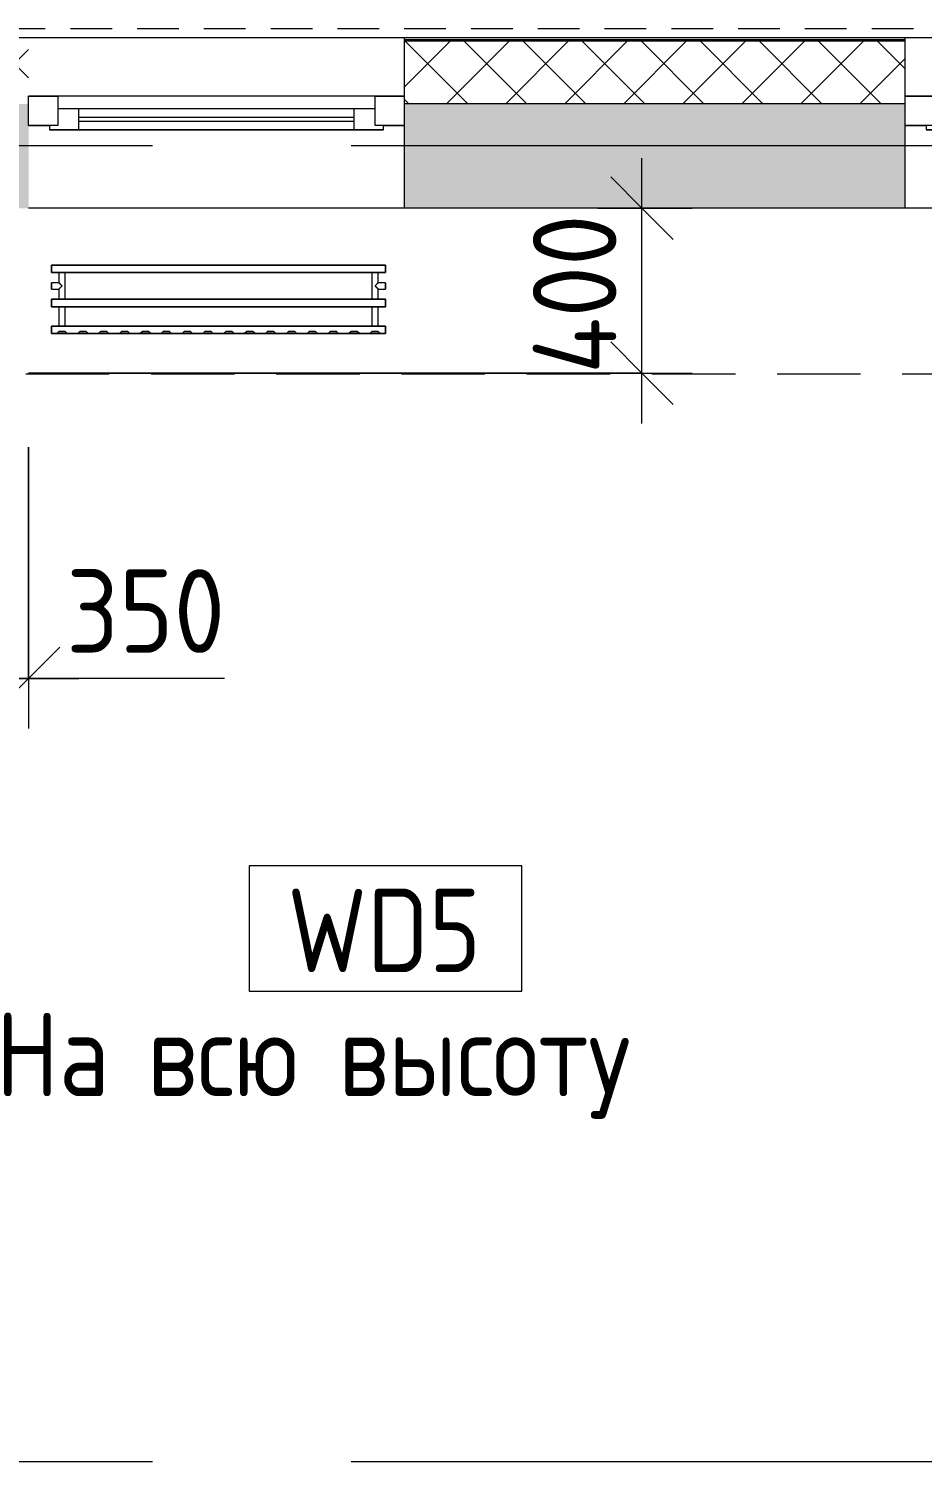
# Model space of a CAD drawing. Header units: millimetres. Extents: x 81037 to 284518, y -8553 to 29000.
# Drawn here: x 101150 to 103291, y 18150 to 21580 of the extents above; entities that cross this region are included whole.
import ezdxf

# ---------------------------------------------------------------- set-up
doc = ezdxf.new("R2010")
doc.units = ezdxf.units.MM
for name, pattern in [('200_ШТРИХ__ш1_п0_6_', [160, 100, -60]), ('ADSK_Штрих_ш2 п1', [300, 200, -100]), ('Осевая', [3175, 635, -476.25, 1587.5, -476.25])]:
    doc.linetypes.add(name, pattern=pattern)
for name, color, linetype, lineweight in [('A-ANNO-DIMS', 7, 'Continuous', 9), ('A-ANNO-DIMS-100', 7, 'Continuous', 9), ('A-DETL-1', 7, 'ADSK_Штрих_ш2 п1', 9), ('A-DETL-MBND-1', 7, '200_ШТРИХ__ш1_п0_6_', 9), ('A-GLAZ', 7, 'Continuous', 9), ('A-WALL', 7, 'Continuous', 9), ('A-WALL-1', 7, 'Continuous', 13), ('A-WALL-IDEN', 7, 'Continuous', 9), ('I-WALL', 7, 'Continuous', 9), ('Оси-2', 7, 'Осевая', 9)]:
    doc.layers.add(name, color=color, linetype=linetype, lineweight=lineweight)
doc.layers.add('M-EQPM-1', color=7, linetype='Continuous', lineweight=9, true_color=0xaaaaaa)
doc.styles.add('GOST Common_1', font='GOST_Common.ttf', dxfattribs={"width": 0.9, "height": 200})
doc.styles.add('ISOCPEUR_1', font='isocpeur.ttf', dxfattribs={"width": 0.9, "height": 200})
doc.dimstyles.new('ISO-2_0_0_9К_Средний_округл2', dxfattribs={"dimscale": 304.8, "dimtxt": 199.196235, "dimasz": 0.492126, "dimexe": 0.393701, "dimexo": 0, "dimgap": 0, "dimtad": 1, "dimdec": 0, "dimrnd": 10, "dimzin": 0, "dimdsep": 46, "dimtxsty": 'ISOCPEUR_1', "dimblk1": 'OBLIQUE', "dimblk2": 'OBLIQUE', "dimsah": 1, "dimcen": 0.09, "dimdle": 0.393701, "dimazin": 0, "dimtfac": 1, "dimtdec": 4, "dimtix": 1, "dimtmove": 0, "dimatfit": 3, "dimfxl": 1, "dimtvp": 1, "dimtolj": 1, "dimtzin": 0, "dimarcsym": 2})
doc.dimstyles.new('ISO-2_0_0_9К_Средний_округл2_1', dxfattribs={"dimscale": 304.8, "dimtxt": 199.196235, "dimasz": 0.492126, "dimexe": 0.393701, "dimexo": 0, "dimgap": 0, "dimtad": 1, "dimdec": 0, "dimrnd": 10, "dimzin": 0, "dimdsep": 46, "dimtxsty": 'ISOCPEUR_1', "dimblk1": 'OBLIQUE', "dimblk2": 'OBLIQUE', "dimsah": 1, "dimcen": 0.09, "dimdle": 0.393701, "dimazin": 0, "dimtfac": 1, "dimtdec": 4, "dimtix": 1, "dimtmove": 1, "dimatfit": 3, "dimfxl": 1, "dimtvp": 1, "dimtolj": 1, "dimtzin": 0, "dimarcsym": 2})

# ---------------------------------------------------------------- blocks, each defined once
blk = doc.blocks.new('120_Окно_СКБ_1Ст - 120_Окно_СКБ_1Ст 900х2500_h_ с форточкой-22877787-План монтажа стен и перегородок 2 этажа в осях 23_33')
at = {"layer": 'A-GLAZ'}
for p, q in [((-450, -127), (-450, -57)), ((-450, -57), (-380, -57)), ((450, -57), (-450, -57)), ((-380, -57), (-380, -127)), ((380, -127), (380, -57)), ((380, -57), (450, -57)), ((450, -57), (450, -127)), ((380, -87), (-380, -87)), ((-380, -87), (-380, -127)), ((-330, -137), (-330, -87)), ((330, -137), (330, -87)), ((380, -127), (380, -87)), ((-380, -127), (-450, -127)), ((-450, -127), (-400, -127)), ((-380, -127), (-400, -127)), ((-400, -127), (-400, -137)), ((-400, -137), (400, -137)), ((400, -137), (-400, -137)), ((-330, -107), (330, -107)), ((330, -117), (-330, -117)), ((450, -127), (380, -127)), ((400, -127), (380, -127)), ((400, -127), (450, -127)), ((400, -137), (400, -127))]:
    blk.add_line(p, q, dxfattribs=at)
blk = doc.blocks.new('120_Окно_СКБ_2Ст_Фрамуга сверху - 120_Окно_СКБ_2Ст_2300х2500_h_ ДОО-23103760-План монтажа стен и перегородок 2 этажа в осях 23_33')
at = {"layer": 'A-GLAZ'}
for p, q in [((-1150, -127), (-1150, -57)), ((-1150, -57), (-1080, -57)), ((1150, -57), (-1150, -57)), ((-1080, -57), (-1080, -127)), ((-1080, -57), (1080, -57)), ((520, -127), (520, -57)), ((520, -57), (590, -57)), ((590, -57), (590, -127)), ((1080, -127), (1080, -57)), ((1080, -57), (1150, -57)), ((1150, -57), (1150, -127)), ((520, -87), (-1080, -87)), ((-1080, -87), (-1080, -127)), ((-1030, -137), (-1030, -87)), ((470, -137), (470, -87)), ((520, -127), (520, -87)), ((1080, -87), (590, -87)), ((590, -87), (590, -127)), ((640, -137), (640, -87)), ((1030, -137), (1030, -87)), ((1080, -127), (1080, -87)), ((-1080, -127), (-1150, -127)), ((-1150, -127), (-1100, -127)), ((-1080, -127), (-1100, -127)), ((-1100, -127), (-1100, -137)), ((-1100, -137), (540, -137)), ((540, -137), (-1100, -137)), ((-1030, -107), (470, -107)), ((470, -117), (-1030, -117)), ((590, -127), (520, -127)), ((540, -127), (520, -127)), ((540, -127), (570, -127)), ((540, -127), (570, -127)), ((540, -137), (540, -127)), ((590, -127), (570, -127)), ((570, -127), (570, -137)), ((570, -137), (1100, -137)), ((1100, -137), (570, -137)), ((640, -107), (1030, -107)), ((1030, -117), (640, -117)), ((1150, -127), (1080, -127)), ((1100, -127), (1080, -127)), ((1100, -127), (1149.8, -127)), ((1100, -137), (1100, -127))]:
    blk.add_line(p, q, dxfattribs=at)
blk = doc.blocks.new('radiator_prado_classic_z_tip_30_po exemplyaru - Classic Z Тип 30-300-31189091-План монтажа стен и перегородок 2 этажа в осях 23_33')
at = {"layer": 'M-EQPM-1'}
for p, q in [((0, 228), (0, 210)), ((800, 228), (0, 228)), ((0, 210), (0, 228)), ((0, 228), (12.5, 228)), ((0, 210), (800, 210)), ((17.5, 210), (0, 210)), ((12.5, 228), (37.5, 228)), ((37.5, 228), (12.5, 228)), ((12.5, 228), (37.5, 228)), ((12.5, 228), (17.5, 223)), ((12.5, 228), (17.5, 223)), ((32.5, 223), (17.5, 223)), ((17.5, 223), (32.5, 223)), ((17.5, 210), (17.5, 164)), ((17.5, 210), (17.5, 164)), ((17.8, 210), (17.5, 210)), ((17.5, 210), (28.7, 210)), ((30.3, 210), (17.5, 210)), ((17.5, 210), (26.9, 210)), ((18.5, 210), (17.8, 210)), ((25, 210), (18.5, 210)), ((31.5, 210), (18.5, 210)), ((32.2, 210), (25, 210)), ((26.9, 210), (32.5, 210)), ((28.7, 210), (32.5, 210)), ((32.5, 210), (30.3, 210)), ((32.5, 210), (32.2, 210)), ((32.5, 223), (37.5, 228)), ((37.5, 228), (32.5, 223)), ((32.5, 164), (32.5, 210)), ((32.5, 164), (32.5, 210)), ((767.5, 210), (32.9, 210)), ((37.5, 228), (62.5, 228)), ((62.5, 228), (87.5, 228)), ((87.5, 228), (62.5, 228)), ((62.5, 228), (87.5, 228)), ((62.5, 228), (67.5, 223)), ((62.5, 228), (67.5, 223)), ((82.5, 223), (67.5, 223)), ((67.5, 223), (82.5, 223)), ((82.5, 223), (87.5, 228)), ((87.5, 228), (82.5, 223)), ((87.5, 228), (112.5, 228)), ((112.5, 228), (137.5, 228)), ((137.5, 228), (112.5, 228)), ((112.5, 228), (137.5, 228)), ((112.5, 228), (117.5, 223)), ((112.5, 228), (117.5, 223)), ((132.5, 223), (117.5, 223)), ((117.5, 223), (132.5, 223)), ((132.5, 223), (137.5, 228)), ((137.5, 228), (132.5, 223)), ((137.5, 228), (162.5, 228)), ((162.5, 228), (187.5, 228)), ((187.5, 228), (162.5, 228)), ((162.5, 228), (187.5, 228)), ((162.5, 228), (167.5, 223)), ((162.5, 228), (167.5, 223)), ((182.5, 223), (167.5, 223)), ((167.5, 223), (182.5, 223)), ((182.5, 223), (187.5, 228)), ((187.5, 228), (182.5, 223)), ((187.5, 228), (212.5, 228)), ((212.5, 228), (237.5, 228)), ((237.5, 228), (212.5, 228)), ((212.5, 228), (237.5, 228)), ((212.5, 228), (217.5, 223)), ((212.5, 228), (217.5, 223)), ((232.5, 223), (217.5, 223)), ((217.5, 223), (232.5, 223)), ((232.5, 223), (237.5, 228)), ((237.5, 228), (232.5, 223)), ((237.5, 228), (262.5, 228)), ((262.5, 228), (287.5, 228)), ((287.5, 228), (262.5, 228)), ((262.5, 228), (287.5, 228)), ((262.5, 228), (267.5, 223)), ((262.5, 228), (267.5, 223)), ((282.5, 223), (267.5, 223)), ((267.5, 223), (282.5, 223)), ((282.5, 223), (287.5, 228)), ((287.5, 228), (282.5, 223)), ((287.5, 228), (312.5, 228)), ((312.5, 228), (337.5, 228)), ((337.5, 228), (312.5, 228)), ((312.5, 228), (337.5, 228)), ((312.5, 228), (317.5, 223)), ((312.5, 228), (317.5, 223)), ((332.5, 223), (317.5, 223)), ((317.5, 223), (332.5, 223)), ((332.5, 223), (337.5, 228)), ((337.5, 228), (332.5, 223)), ((337.5, 228), (362.5, 228)), ((362.5, 228), (387.5, 228)), ((387.5, 228), (362.5, 228)), ((362.5, 228), (387.5, 228)), ((362.5, 228), (367.5, 223)), ((362.5, 228), (367.5, 223)), ((382.5, 223), (367.5, 223)), ((367.5, 223), (382.5, 223)), ((382.5, 223), (387.5, 228)), ((387.5, 228), (382.5, 223)), ((387.5, 228), (412.5, 228)), ((412.5, 228), (437.5, 228)), ((437.5, 228), (412.5, 228)), ((412.5, 228), (437.5, 228)), ((412.5, 228), (417.5, 223)), ((412.5, 228), (417.5, 223)), ((432.5, 223), (417.5, 223)), ((417.5, 223), (432.5, 223)), ((432.5, 223), (437.5, 228)), ((437.5, 228), (432.5, 223)), ((437.5, 228), (462.5, 228)), ((462.5, 228), (487.5, 228)), ((487.5, 228), (462.5, 228)), ((462.5, 228), (487.5, 228)), ((462.5, 228), (467.5, 223)), ((462.5, 228), (467.5, 223)), ((482.5, 223), (467.5, 223)), ((467.5, 223), (482.5, 223)), ((482.5, 223), (487.5, 228)), ((487.5, 228), (482.5, 223)), ((487.5, 228), (512.5, 228)), ((512.5, 228), (537.5, 228)), ((537.5, 228), (512.5, 228)), ((512.5, 228), (537.5, 228)), ((512.5, 228), (517.5, 223)), ((512.5, 228), (517.5, 223)), ((532.5, 223), (517.5, 223)), ((517.5, 223), (532.5, 223)), ((532.5, 223), (537.5, 228)), ((537.5, 228), (532.5, 223)), ((537.5, 228), (562.5, 228)), ((562.5, 228), (587.5, 228)), ((587.5, 228), (562.5, 228)), ((562.5, 228), (587.5, 228)), ((562.5, 228), (567.5, 223)), ((562.5, 228), (567.5, 223)), ((582.5, 223), (567.5, 223)), ((567.5, 223), (582.5, 223)), ((582.5, 223), (587.5, 228)), ((587.5, 228), (582.5, 223)), ((587.5, 228), (612.5, 228)), ((612.5, 228), (637.5, 228)), ((637.5, 228), (612.5, 228)), ((612.5, 228), (637.5, 228)), ((612.5, 228), (617.5, 223)), ((612.5, 228), (617.5, 223)), ((632.5, 223), (617.5, 223)), ((617.5, 223), (632.5, 223)), ((632.5, 223), (637.5, 228)), ((637.5, 228), (632.5, 223)), ((637.5, 228), (662.5, 228)), ((662.5, 228), (687.5, 228)), ((687.5, 228), (662.5, 228)), ((662.5, 228), (687.5, 228)), ((662.5, 228), (667.5, 223)), ((662.5, 228), (667.5, 223)), ((682.5, 223), (667.5, 223)), ((667.5, 223), (682.5, 223)), ((682.5, 223), (687.5, 228)), ((687.5, 228), (682.5, 223)), ((687.5, 228), (712.5, 228)), ((712.5, 228), (737.5, 228)), ((737.5, 228), (712.5, 228)), ((712.5, 228), (737.5, 228)), ((712.5, 228), (717.5, 223)), ((712.5, 228), (717.5, 223)), ((732.5, 223), (717.5, 223)), ((717.5, 223), (732.5, 223)), ((732.5, 223), (737.5, 228)), ((737.5, 228), (732.5, 223)), ((737.5, 228), (762.5, 228)), ((762.5, 228), (787.5, 228)), ((787.5, 228), (762.5, 228)), ((762.5, 228), (787.5, 228)), ((762.5, 228), (767.5, 223)), ((762.5, 228), (767.5, 223)), ((782.5, 223), (767.5, 223)), ((767.5, 223), (782.5, 223)), ((767.5, 210), (767.5, 164)), ((767.5, 210), (767.5, 164)), ((773.1, 210), (767.5, 210)), ((767.5, 210), (782.5, 210)), ((768.5, 210), (767.5, 210)), ((767.5, 210), (775, 210)), ((775, 210), (768.5, 210)), ((781.5, 210), (768.5, 210)), ((778.7, 210), (773.1, 210)), ((782.2, 210), (775, 210)), ((775, 210), (782.5, 210)), ((780.3, 210), (778.7, 210)), ((782.5, 210), (780.3, 210)), ((782.5, 210), (782.2, 210)), ((782.5, 223), (787.5, 228)), ((787.5, 228), (782.5, 223)), ((782.5, 164), (782.5, 210)), ((782.5, 164), (782.5, 210)), ((800, 210), (782.5, 210)), ((787.5, 228), (800, 228)), ((800, 210), (800, 228)), ((800, 228), (800, 210)), ((800, 164), (0, 164)), ((0, 164), (0, 146)), ((0, 146), (0, 164)), ((0, 164), (17.5, 164)), ((0, 146), (800, 146)), ((17.5, 146), (0, 146)), ((19.7, 164), (17.5, 164)), ((17.5, 164), (17.8, 164)), ((25, 164), (17.5, 164)), ((17.5, 164), (21.2, 164)), ((17.5, 146), (17.5, 121.5)), ((17.5, 146), (17.5, 121.5)), ((17.5, 146), (17.8, 146)), ((18.5, 146), (17.5, 146)), ((17.5, 146), (32.5, 146)), ((32.5, 146), (17.5, 146)), ((17.8, 164), (18.5, 164)), ((17.8, 146), (23.1, 146)), ((18.5, 164), (19.7, 164)), ((18.5, 164), (31.5, 164)), ((32.5, 146), (18.5, 146)), ((31.5, 146), (18.5, 146)), ((26.9, 164), (19.7, 164)), ((19.7, 164), (21.2, 164)), ((21.2, 164), (23.1, 164)), ((21.2, 164), (32.5, 164)), ((23.1, 164), (32.5, 164)), ((23.1, 146), (26.9, 146)), ((28.7, 164), (25, 164)), ((32.5, 164), (26.9, 164)), ((26.9, 146), (32.2, 146)), ((32.5, 164), (28.7, 164)), ((32.2, 146), (32.5, 146)), ((32.5, 82), (32.5, 146)), ((32.5, 82), (32.5, 146)), ((32.9, 164), (767.5, 164)), ((767.5, 146), (32.9, 146)), ((771.2, 164), (767.5, 164)), ((767.5, 164), (782.5, 164)), ((769.7, 164), (767.5, 164)), ((767.5, 164), (767.8, 164)), ((767.5, 146), (767.5, 82)), ((767.5, 146), (767.5, 82)), ((767.5, 146), (780.3, 146)), ((782.5, 146), (767.5, 146)), ((767.5, 146), (782.5, 146)), ((782.5, 146), (767.5, 146)), ((767.8, 164), (768.5, 164)), ((768.5, 164), (782.5, 164)), ((768.5, 164), (781.5, 164)), ((781.5, 146), (768.5, 146)), ((771.2, 164), (769.7, 164)), ((773.1, 164), (771.2, 164)), ((776.9, 164), (771.2, 164)), ((776.9, 164), (773.1, 164)), ((782.5, 164), (776.9, 164)), ((782.2, 164), (776.9, 164)), ((780.3, 146), (782.5, 146)), ((782.5, 164), (782.2, 164)), ((782.5, 164), (800, 164)), ((782.5, 121.5), (782.5, 146)), ((782.5, 121.5), (782.5, 146)), ((800, 146), (782.5, 146)), ((800, 146), (800, 164)), ((800, 164), (800, 146)), ((17.5, 121.5), (0, 121.5)), ((17.5, 121.5), (0, 121.5)), ((0, 121.5), (0, 121.2)), ((0, 106.5), (0, 121.5)), ((0, 121.2), (0, 106.8)), ((0, 121.2), (0, 120.5)), ((0, 120.5), (0, 121.2)), ((0, 121.2), (0, 121.2)), ((0, 120.5), (0, 119.3)), ((0, 119.3), (0, 120.5)), ((0, 119.3), (0, 117.8)), ((0, 117.8), (0, 119.3)), ((0, 117.8), (0, 115.9)), ((0, 115.9), (0, 117.8)), ((0, 115.9), (0, 114)), ((0, 114), (0, 115.9)), ((0, 114), (0, 112.1)), ((0, 112.1), (0, 114)), ((0, 112.1), (0, 110.2)), ((0, 110.2), (0, 112.1)), ((0, 110.2), (0, 108.7)), ((0, 108.7), (0, 110.2)), ((0, 108.7), (0, 106.8)), ((0, 106.8), (0, 108.7)), ((0, 106.8), (0, 106.5)), ((0, 106.8), (0, 106.8)), ((0, 106.5), (17.5, 106.5)), ((0, 106.5), (17.5, 106.5)), ((17.5, 106.5), (17.5, 82)), ((17.5, 106.5), (17.5, 82)), ((800, 121.5), (782.5, 121.5)), ((800, 121.5), (782.5, 121.5)), ((782.5, 82), (782.5, 106.5)), ((782.5, 106.5), (800, 106.5)), ((782.5, 82), (782.5, 106.5)), ((782.5, 106.5), (800, 106.5)), ((800, 121.5), (800, 106.5)), ((800, 121.2), (800, 121.5)), ((800, 121.5), (800, 121.2)), ((800, 121.2), (800, 121.5)), ((800, 106.8), (800, 121.2)), ((800, 121.2), (800, 117.8)), ((800, 112.1), (800, 121.2)), ((800, 117.8), (800, 106.8)), ((800, 106.8), (800, 112.1)), ((800, 106.5), (800, 106.8)), ((800, 106.8), (800, 106.5)), ((800, 106.5), (800, 106.8)), ((800, 82), (0, 82)), ((0, 82), (0, 64)), ((0, 64), (0, 82)), ((0, 82), (17.5, 82)), ((19.7, 82), (17.5, 82)), ((17.5, 82), (21.2, 82)), ((28.7, 82), (17.5, 82)), ((17.5, 82), (32.5, 82)), ((18.5, 82), (31.5, 82)), ((21.2, 82), (19.7, 82)), ((28.7, 82), (21.2, 82)), ((21.2, 82), (32.5, 82)), ((30.3, 82), (28.7, 82)), ((32.5, 82), (28.7, 82)), ((32.5, 82), (30.3, 82)), ((32.9, 82), (767.5, 82)), ((782.5, 82), (767.5, 82)), ((767.5, 82), (782.5, 82)), ((769.7, 82), (767.5, 82)), ((767.5, 82), (767.8, 82)), ((767.8, 82), (775, 82)), ((768.5, 82), (781.5, 82)), ((778.7, 82), (769.7, 82)), ((775, 82), (778.7, 82)), ((782.5, 82), (778.7, 82)), ((778.7, 82), (782.5, 82)), ((782.5, 82), (800, 82)), ((800, 64), (800, 82)), ((800, 82), (800, 64)), ((800, 64), (0, 64)), ((0, 64), (800, 64))]:
    blk.add_line(p, q, dxfattribs=at)
for points, knots in [([(17.8, 121.2), (17.7, 121.3), (17.7, 121.3), (17.5, 121.5), (17.5, 121.5), (17.5, 121.5)], [0.8571429, 0.8571429, 0.8571429, 0.8571429, 0.8928571, 0.9285714, 1, 1, 1, 1]), ([(17.5, 121.5), (17.5, 121.5), (17.5, 121.5), (17.7, 121.3), (17.7, 121.3), (17.8, 121.2)], [0, 0, 0, 0, 0.0714286, 0.1071429, 0.1428571, 0.1428571, 0.1428571, 0.1428571]), ([(17.5, 121.5), (17.5, 121.5), (17.5, 121.5), (17.7, 121.3), (17.7, 121.3), (17.8, 121.2)], [0, 0, 0, 0, 0.0714286, 0.1071429, 0.1428571, 0.1428571, 0.1428571, 0.1428571]), ([(25, 114), (24.5, 114.5), (23.6, 115.4), (22.4, 116.6), (21.6, 117.4), (21.1, 117.9), (20.8, 118.2), (20.5, 118.5), (20.2, 118.8), (19.8, 119.1), (19.6, 119.4), (19.3, 119.7), (19, 120), (18.7, 120.3), (18.5, 120.5), (18.3, 120.7), (18.1, 120.9), (17.9, 121.1), (17.8, 121.2), (17.7, 121.3), (17.5, 121.5), (17.5, 121.5), (17.5, 121.5)], [0, 0, 0, 0, 0.142857, 0.285714, 0.357143, 0.392857, 0.428571, 0.464286, 0.5, 0.535714, 0.571429, 0.607143, 0.642857, 0.678571, 0.714286, 0.75, 0.785714, 0.821429, 0.857143, 0.892857, 0.928571, 1, 1, 1, 1]), ([(17.5, 106.5), (17.5, 106.5), (17.5, 106.5), (17.7, 106.7), (17.8, 106.8), (17.9, 106.9), (18.1, 107.1), (18.3, 107.3), (18.5, 107.5), (18.7, 107.7), (19, 108), (19.3, 108.3), (19.6, 108.6), (19.8, 108.9), (20.3, 109.3), (20.7, 109.7), (21.1, 110.1), (21.6, 110.6), (22.4, 111.4), (23.6, 112.6), (24.5, 113.5), (25, 114)], [0, 0, 0, 0, 0.071429, 0.107143, 0.142857, 0.178571, 0.214286, 0.25, 0.285714, 0.321429, 0.357143, 0.392857, 0.428571, 0.464286, 0.5, 0.571429, 0.607143, 0.642857, 0.714286, 0.857143, 1, 1, 1, 1]), ([(17.5, 106.5), (17.5, 106.5), (17.5, 106.5), (17.7, 106.7), (17.7, 106.7), (17.8, 106.8)], [0, 0, 0, 0, 0.0714286, 0.1071429, 0.1428571, 0.1428571, 0.1428571, 0.1428571]), ([(17.8, 106.8), (17.7, 106.7), (17.7, 106.7), (17.5, 106.5), (17.5, 106.5), (17.5, 106.5)], [0.8571429, 0.8571429, 0.8571429, 0.8571429, 0.8928571, 0.9285714, 1, 1, 1, 1]), ([(17.8, 106.8), (17.7, 106.7), (17.7, 106.7), (17.5, 106.5), (17.5, 106.5), (17.5, 106.5)], [0.8571429, 0.8571429, 0.8571429, 0.8571429, 0.8928571, 0.9285714, 1, 1, 1, 1]), ([(17.8, 121.2), (17.8, 121.2), (17.9, 121.1), (18.1, 120.9), (18.3, 120.7), (18.5, 120.5), (18.7, 120.3), (19, 120), (19.3, 119.7), (19.6, 119.4), (19.8, 119.1), (20.3, 118.7), (20.7, 118.3), (21.1, 117.9), (21.6, 117.4), (22.4, 116.6), (23.1, 115.9), (23.6, 115.4)], [0.1428571, 0.1428571, 0.1428571, 0.1428571, 0.1785714, 0.2142857, 0.25, 0.2857143, 0.3214286, 0.3571429, 0.3928571, 0.4285714, 0.4642857, 0.5, 0.5714286, 0.6071429, 0.6428571, 0.7142857, 0.8571429, 0.8571429, 0.8571429, 0.8571429]), ([(22.1, 111.1), (21.9, 110.9), (21.6, 110.6), (21.1, 110.1), (20.8, 109.8), (20.5, 109.5), (20.2, 109.2), (19.8, 108.9), (19.6, 108.6), (19.3, 108.3), (19, 108), (18.7, 107.7), (18.5, 107.5), (18.3, 107.3), (18.1, 107.1), (17.9, 106.9), (17.8, 106.8), (17.8, 106.8)], [0.2857143, 0.2857143, 0.2857143, 0.2857143, 0.3571429, 0.3928571, 0.4285714, 0.4642857, 0.5, 0.5357143, 0.5714286, 0.6071429, 0.6428571, 0.6785714, 0.7142857, 0.75, 0.7857143, 0.8214286, 0.8571429, 0.8571429, 0.8571429, 0.8571429]), ([(17.8, 106.8), (17.8, 106.8), (17.9, 106.9), (18.1, 107.1), (18.3, 107.3), (18.5, 107.5), (18.7, 107.7), (19, 108), (19.3, 108.3), (19.6, 108.6), (19.9, 108.8), (20.3, 109.3), (20.6, 109.6), (20.8, 109.8)], [0.1428571, 0.1428571, 0.1428571, 0.1428571, 0.1785714, 0.2142857, 0.25, 0.2857143, 0.3214286, 0.3571429, 0.3928571, 0.4285714, 0.4642857, 0.5, 0.5714286, 0.5714286, 0.5714286, 0.5714286]), ([(19.6, 119.4), (19.7, 119.3), (19.9, 119.2), (20.3, 118.7), (20.6, 118.4), (20.8, 118.2)], [0.4285714, 0.4285714, 0.4285714, 0.4285714, 0.4642857, 0.5, 0.5714286, 0.5714286, 0.5714286, 0.5714286]), ([(22.1, 116.9), (21.9, 117.1), (21.6, 117.4), (21.1, 117.9), (20.9, 118.1), (20.8, 118.2)], [0.2857143, 0.2857143, 0.2857143, 0.2857143, 0.3571429, 0.3928571, 0.4285714, 0.4285714, 0.4285714, 0.4285714]), ([(20.8, 118.2), (20.9, 118.1), (21.1, 117.9), (21.6, 117.4), (21.9, 117.1), (22.1, 116.9)], [0.5714286, 0.5714286, 0.5714286, 0.5714286, 0.6071429, 0.6428571, 0.7142857, 0.7142857, 0.7142857, 0.7142857]), ([(20.8, 109.8), (20.9, 109.9), (21.1, 110.1), (21.6, 110.6), (21.9, 110.9), (22.1, 111.1)], [0.5714286, 0.5714286, 0.5714286, 0.5714286, 0.6071429, 0.6428571, 0.7142857, 0.7142857, 0.7142857, 0.7142857]), ([(22.1, 111.1), (21.9, 110.9), (21.6, 110.6), (21.1, 110.1), (20.9, 109.9), (20.8, 109.8)], [0.2857143, 0.2857143, 0.2857143, 0.2857143, 0.3571429, 0.3928571, 0.4285714, 0.4285714, 0.4285714, 0.4285714]), ([(775, 114), (775.5, 114.5), (776.4, 115.4), (777.6, 116.6), (778.4, 117.4), (778.9, 117.9), (779.2, 118.2), (779.5, 118.5), (779.8, 118.8), (780.1, 119.2), (780.4, 119.4), (780.7, 119.7), (781, 120), (781.3, 120.3), (781.5, 120.5), (781.7, 120.7), (781.9, 120.9), (782.1, 121.1), (782.2, 121.2), (782.3, 121.3), (782.5, 121.5), (782.5, 121.5), (782.5, 121.5)], [0, 0, 0, 0, 0.142857, 0.285714, 0.357143, 0.392857, 0.428571, 0.464286, 0.5, 0.535714, 0.571429, 0.607143, 0.642857, 0.678571, 0.714286, 0.75, 0.785714, 0.821429, 0.857143, 0.892857, 0.928571, 1, 1, 1, 1]), ([(782.5, 106.5), (782.5, 106.5), (782.5, 106.5), (782.3, 106.7), (782.2, 106.8), (782.1, 106.9), (781.9, 107.1), (781.7, 107.3), (781.5, 107.5), (781.3, 107.7), (781, 108), (780.7, 108.3), (780.4, 108.6), (780.1, 108.8), (779.7, 109.3), (779.3, 109.7), (778.9, 110.1), (778.4, 110.6), (777.6, 111.4), (776.4, 112.6), (775.5, 113.5), (775, 114)], [0, 0, 0, 0, 0.071429, 0.107143, 0.142857, 0.178571, 0.214286, 0.25, 0.285714, 0.321429, 0.357143, 0.392857, 0.428571, 0.464286, 0.5, 0.571429, 0.607143, 0.642857, 0.714286, 0.857143, 1, 1, 1, 1]), ([(782.2, 121.2), (782.2, 121.2), (782.1, 121.1), (781.9, 120.9), (781.7, 120.7), (781.5, 120.5), (781.3, 120.3), (781, 120), (780.7, 119.7), (780.4, 119.4), (780.1, 119.2), (779.7, 118.7), (779.3, 118.3), (778.9, 117.9), (778.4, 117.4), (777.6, 116.6), (776.9, 115.9), (776.4, 115.4)], [0.1428571, 0.1428571, 0.1428571, 0.1428571, 0.1785714, 0.2142857, 0.25, 0.2857143, 0.3214286, 0.3571429, 0.3928571, 0.4285714, 0.4642857, 0.5, 0.5714286, 0.6071429, 0.6428571, 0.7142857, 0.8571429, 0.8571429, 0.8571429, 0.8571429]), ([(781.5, 120.5), (781.4, 120.4), (781.3, 120.3), (781, 120), (780.7, 119.7), (780.4, 119.4), (780.1, 119.2), (779.7, 118.7), (779.3, 118.3), (778.9, 117.9), (778.4, 117.4), (777.6, 116.6), (776.9, 115.9), (776.4, 115.4)], [0.2857143, 0.2857143, 0.2857143, 0.2857143, 0.3214286, 0.3571429, 0.3928571, 0.4285714, 0.4642857, 0.5, 0.5714286, 0.6071429, 0.6428571, 0.7142857, 0.8571429, 0.8571429, 0.8571429, 0.8571429]), ([(776.4, 115.4), (776.9, 115.9), (777.6, 116.6), (778.4, 117.4), (778.9, 117.9), (779.2, 118.2), (779.5, 118.5), (779.8, 118.8), (780.1, 119.2), (780.3, 119.3), (780.4, 119.4)], [0.1428571, 0.1428571, 0.1428571, 0.1428571, 0.2857143, 0.3571429, 0.3928571, 0.4285714, 0.4642857, 0.5, 0.5357143, 0.5714286, 0.5714286, 0.5714286, 0.5714286]), ([(777.9, 111.1), (778.1, 110.9), (778.4, 110.6), (778.9, 110.1), (779.1, 109.9), (779.2, 109.8)], [0.2857143, 0.2857143, 0.2857143, 0.2857143, 0.3571429, 0.3928571, 0.4285714, 0.4285714, 0.4285714, 0.4285714]), ([(777.9, 111.1), (778.1, 110.9), (778.4, 110.6), (778.9, 110.1), (779.2, 109.8), (779.5, 109.5), (779.8, 109.2), (780.1, 108.8), (780.4, 108.6), (780.7, 108.3), (781, 108), (781.3, 107.7), (781.5, 107.5), (781.7, 107.3), (781.9, 107.1), (782.1, 106.9), (782.2, 106.8), (782.2, 106.8)], [0.2857143, 0.2857143, 0.2857143, 0.2857143, 0.3571429, 0.3928571, 0.4285714, 0.4642857, 0.5, 0.5357143, 0.5714286, 0.6071429, 0.6428571, 0.6785714, 0.7142857, 0.75, 0.7857143, 0.8214286, 0.8571429, 0.8571429, 0.8571429, 0.8571429]), ([(780.4, 108.6), (780.3, 108.7), (780.1, 108.8), (779.7, 109.3), (779.3, 109.7), (778.9, 110.1), (778.4, 110.6), (778.1, 110.9), (777.9, 111.1)], [0.4285714, 0.4285714, 0.4285714, 0.4285714, 0.4642857, 0.5, 0.5714286, 0.6071429, 0.6428571, 0.7142857, 0.7142857, 0.7142857, 0.7142857]), ([(782.5, 121.5), (782.5, 121.5), (782.5, 121.5), (782.3, 121.3), (782.3, 121.3), (782.2, 121.2)], [0, 0, 0, 0, 0.0714286, 0.1071429, 0.1428571, 0.1428571, 0.1428571, 0.1428571]), ([(782.5, 121.5), (782.5, 121.5), (782.5, 121.5), (782.3, 121.3), (782.3, 121.3), (782.2, 121.2)], [0, 0, 0, 0, 0.0714286, 0.1071429, 0.1428571, 0.1428571, 0.1428571, 0.1428571]), ([(782.2, 121.2), (782.3, 121.3), (782.3, 121.3), (782.5, 121.5), (782.5, 121.5), (782.5, 121.5)], [0.8571429, 0.8571429, 0.8571429, 0.8571429, 0.8928571, 0.9285714, 1, 1, 1, 1]), ([(782.2, 106.8), (782.3, 106.7), (782.3, 106.7), (782.5, 106.5), (782.5, 106.5), (782.5, 106.5)], [0.8571429, 0.8571429, 0.8571429, 0.8571429, 0.8928571, 0.9285714, 1, 1, 1, 1]), ([(782.2, 106.8), (782.3, 106.7), (782.3, 106.7), (782.5, 106.5), (782.5, 106.5), (782.5, 106.5)], [0.8571429, 0.8571429, 0.8571429, 0.8571429, 0.8928571, 0.9285714, 1, 1, 1, 1]), ([(782.5, 106.5), (782.5, 106.5), (782.5, 106.5), (782.3, 106.7), (782.3, 106.7), (782.2, 106.8)], [0, 0, 0, 0, 0.0714286, 0.1071429, 0.1428571, 0.1428571, 0.1428571, 0.1428571])]:
    blk.add_open_spline(points, degree=3, knots=knots, dxfattribs=at)
for points in [[(20.8, 118.2), (20.7, 118.3), (20.5, 118.5), (20.2, 118.8), (19.9, 119.2), (19.6, 119.4), (19.3, 119.7), (19, 120), (18.7, 120.3), (18.5, 120.5), (18.3, 120.7), (18.1, 120.9), (17.9, 121.1), (17.8, 121.2), (17.8, 121.2)], [(17.8, 121.2), (17.8, 121.2), (17.9, 121.1), (18.1, 120.9), (18.3, 120.7), (18.5, 120.5), (18.7, 120.3), (19, 120), (19.3, 119.7), (19.5, 119.5), (19.6, 119.4)], [(20.8, 109.8), (20.7, 109.7), (20.5, 109.5), (20.2, 109.2), (19.9, 108.8), (19.6, 108.6), (19.3, 108.3), (19, 108), (18.7, 107.7), (18.5, 107.5), (18.3, 107.3), (18.1, 107.1), (17.9, 106.9), (17.8, 106.8), (17.8, 106.8)], [(23.6, 115.4), (23.1, 115.9), (22.6, 116.4), (22.1, 116.9)], [(22.1, 116.9), (22.6, 116.4), (23.1, 115.9), (23.6, 115.4)], [(25, 114), (24.5, 113.5), (23.6, 112.6), (22.6, 111.6), (22.1, 111.1)], [(22.1, 111.1), (22.6, 111.6), (23.1, 112.1), (23.6, 112.6)], [(23.6, 112.6), (23.1, 112.1), (22.6, 111.6), (22.1, 111.1)], [(25, 114), (24.5, 114.5), (24, 115), (23.6, 115.4)], [(23.6, 115.4), (24, 115), (24.5, 114.5), (25, 114)], [(23.6, 115.4), (24, 115), (24.5, 114.5), (25, 114)], [(23.6, 112.6), (24, 113), (24.5, 113.5), (25, 114)], [(25, 114), (24.5, 113.5), (24, 113), (23.6, 112.6)], [(776.4, 115.4), (776, 115), (775.5, 114.5), (775, 114)], [(776.4, 115.4), (776, 115), (775.5, 114.5), (775, 114)], [(775, 114), (775.5, 114.5), (776, 115), (776.4, 115.4)], [(775, 114), (775.5, 113.5), (776.4, 112.6), (777.4, 111.6), (777.9, 111.1)], [(775, 114), (775.5, 113.5), (776.4, 112.6), (777.4, 111.6), (777.9, 111.1)], [(777.9, 111.1), (777.4, 111.6), (776.4, 112.6), (775.5, 113.5), (775, 114)], [(779.2, 109.8), (779.3, 109.7), (779.5, 109.5), (779.8, 109.2), (780.1, 108.8), (780.4, 108.6), (780.7, 108.3), (781, 108), (781.3, 107.7), (781.5, 107.5), (781.7, 107.3), (781.9, 107.1), (782.1, 106.9), (782.2, 106.8), (782.2, 106.8)], [(780.4, 119.4), (780.5, 119.5), (780.7, 119.7), (781, 120), (781.3, 120.3), (781.4, 120.4), (781.5, 120.5)], [(782.2, 106.8), (782.2, 106.8), (782.1, 106.9), (781.9, 107.1), (781.7, 107.3), (781.5, 107.5), (781.3, 107.7), (781, 108), (780.7, 108.3), (780.5, 108.5), (780.4, 108.6)], [(782.2, 121.2), (782.2, 121.2), (782.1, 121.1), (781.9, 120.9), (781.7, 120.7), (781.6, 120.6), (781.5, 120.5)], [(781.5, 120.5), (781.6, 120.6), (781.7, 120.7), (781.9, 120.9), (782.1, 121.1), (782.2, 121.2), (782.2, 121.2)]]:
    blk.add_open_spline(points, degree=3, dxfattribs=at)
blk = doc.blocks.new('DIMBLOCK53-План монтажа стен и перегородок 2 этажа в осях 23_33')
at = {"layer": 'A-ANNO-DIMS-100'}
for p, q in [((102619.6, 20635), (102619.6, 21270)), ((102513.6, 21150), (102739.6, 21150)), ((102619.6, 21150), (102513.6, 21150)), ((101150, 20755), (102739.6, 20755)), ((102619.6, 20755), (101150, 20755))]:
    blk.add_line(p, q, dxfattribs=at)
at = {"layer": 'A-ANNO-DIMS-100', "lineweight": 20}
for p, q in [((102619.6, 21150), (102544.6, 21225)), ((102619.6, 21150), (102694.6, 21075)), ((102619.6, 20755), (102544.6, 20830)), ((102619.6, 20755), (102694.6, 20680))]:
    blk.add_line(p, q, dxfattribs=at)
at = {"layer": 'A-ANNO-DIMS-100', "color": 0, "insert": (102358.3, 20753.3), "char_height": 200, "width": 478.071, "attachment_point": 1, "rotation": 90, "line_spacing_factor": 1.149209, "style": 'ISOCPEUR_1'}
blk.add_mtext('400', dxfattribs=at)
blk = doc.blocks.new('_Oblique')
at = {"color": 0, "linetype": 'ByBlock', "lineweight": -2}
blk.add_line((-0.5, -0.5), (0.5, 0.5), dxfattribs=at)
blk = doc.blocks.new('DIMBLOCK54-План монтажа стен и перегородок 2 этажа в осях 23_33')
at = {"layer": 'A-ANNO-DIMS-100'}
for p, q in [((101150, 20578), (101150, 19904.4)), ((101150, 20024.4), (101150, 20578)), ((100800, 20130.5), (100800, 19904.4)), ((100800, 20024.4), (100800, 20130.5)), ((100680, 20024.4), (101270, 20024.4)), ((101139.9, 20024.4), (100975, 20024.4)), ((101619.1, 20024.4), (101139.9, 20024.4))]:
    blk.add_line(p, q, dxfattribs=at)
at = {"layer": 'A-ANNO-DIMS-100', "lineweight": 20}
for p, q in [((100800, 20024.4), (100875, 20099.4)), ((101150, 20024.4), (101225, 20099.4)), ((100800, 20024.4), (100725, 19949.4)), ((101150, 20024.4), (101075, 19949.4))]:
    blk.add_line(p, q, dxfattribs=at)
at = {"layer": 'A-ANNO-DIMS-100', "color": 0, "insert": (101239.9, 20285.7), "char_height": 200, "width": 455.087, "attachment_point": 1, "line_spacing_factor": 1.149209, "style": 'ISOCPEUR_1'}
blk.add_mtext('350', dxfattribs=at)
blk = doc.blocks.new('М_стена2 - Типоразмер-30678229-План монтажа стен и перегородок 2 этажа в осях 23_33')
at = {"layer": 'A-WALL-IDEN'}
for p, q in [((3.258, 1.523), (-3.273, 1.523)), ((-3.273, 1.523), (-3.273, -1.477)), ((3.258, -1.477), (3.258, 1.523)), ((-3.273, -1.477), (3.258, -1.477))]:
    blk.add_line(p, q, dxfattribs=at)

msp = doc.modelspace()

# ---------------------------------------------------------------- hatches: boundary and pattern name
at = {"layer": 'A-WALL'}
h = msp.add_hatch(dxfattribs=at)
h.set_pattern_fill('FP_1', color=256, style=0, pattern_type=2)
h.set_pattern_definition([(45, (0, 0), (-70.71068, 70.71068), []), (135, (0, 0), (-70.71068, -70.71068), [])])
h.paths.add_polyline_path([(125080, 21400), (125230, 21400), (125230, 21550), (120150.2, 21550), (120150.2, 21400), (124931.1, 21400)])
h.paths.add_polyline_path([(119069.2, 21400), (119250.2, 21400), (119250.2, 21550), (117900.4, 21550), (117900.4, 21400), (118417.9, 21400)])
h.paths.add_polyline_path([(117000.4, 21400), (117000.4, 21550), (115600.4, 21550), (115600.4, 21400), (116100.4, 21400)])
h.paths.add_polyline_path([(113207.4, 21400), (113300.4, 21400), (113300.4, 21550), (112150, 21550), (112150, 21400), (112556, 21400)])
h.paths.add_polyline_path([(111050, 21400), (111250, 21400), (111250, 21550), (109950.4, 21550), (109950.8, 21400), (110602.1, 21400)])
h.paths.add_polyline_path([(109050.4, 21400), (109050.4, 21550), (107750.4, 21550), (107750.4, 21400), (108648.1, 21400)])
h.paths.add_polyline_path([(106850.4, 21400), (106850.4, 21550), (105550.2, 21550), (105550.2, 21400), (106694.2, 21400)])
h.paths.add_polyline_path([(103250.2, 21400), (103250.2, 21550), (102050, 21550), (102050, 21400), (102786.3, 21400)])
h.paths.add_polyline_path([(100580, 21400), (101150, 21400), (101150, 21550), (96610, 21550), (96610, 21400), (100181, 21400)])
h.paths.add_polyline_path([(93310, 21400), (93310, 21550), (93060, 21550), (93060, 21400)])
at = {"layer": 'I-WALL'}
h = msp.add_hatch(dxfattribs=at)
h.set_pattern_fill('FP_2', color=256, style=0, pattern_type=2)
h.set_pattern_definition([(45, (0, 0), (-57.024626, 57.024626), []), (45, (57.025, 0), (-57.024626, 57.024626), [100.806, -20.161, 3.353, -16.808])])
h.paths.add_polyline_path([(121210, 21150), (121210, 21400), (120850, 21400), (120850, 21150), (121023.2, 21150)])
h.paths.add_polyline_path([(119250.2, 21150), (119250.2, 21400), (117900.4, 21400), (117900.4, 21150), (119069.2, 21150)])
h.paths.add_polyline_path([(117000.4, 21150), (117000.4, 21400), (116100.4, 21400), (116100.4, 21150)])
h.paths.add_polyline_path([(113207.4, 21150), (113300.4, 21150), (113300.4, 21400), (112150, 21400), (112150, 21150), (112556, 21150)])
h.paths.add_polyline_path([(111050, 21150), (111250, 21150), (111250, 21400), (111050, 21400), (111050, 21275)])
h.paths.add_polyline_path([(110350, 21150), (110350, 21400), (109950.4, 21400), (109950.8, 21150)])
h.paths.add_polyline_path([(109050.4, 21150), (109050.4, 21400), (107750.4, 21400), (107750.4, 21150), (108973.8, 21150)])
h.paths.add_polyline_path([(106694.2, 21150), (106850.4, 21150), (106850.4, 21400), (106050, 21400), (106050, 21150)])
h.paths.add_polyline_path([(103250.2, 21150), (103250.2, 21400), (102050, 21400), (102050, 21150), (103111.9, 21150)])
h.paths.add_polyline_path([(101075, 21150), (101150, 21150), (101150, 21400), (100800, 21400), (100800, 21150), (100832.3, 21150)])

# ---------------------------------------------------------------- linework, layer by layer
at = {"layer": 'A-DETL-1'}
msp.add_line((100843.3, 20754), (110863.3, 20754), dxfattribs=at)
at = {"layer": 'A-DETL-MBND-1'}
msp.add_line((96610, 21580), (111141.9, 21580), dxfattribs=at)
at = {"layer": 'A-WALL'}
for p, q in [((109950.4, 21558), (96610, 21558)), ((102050, 21558), (102050, 21400)), ((103250.2, 21400), (103250.2, 21558))]:
    msp.add_line(p, q, dxfattribs=at)
at = {"layer": 'A-WALL-1'}
for p, q in [((103250.2, 21553), (102050, 21553)), ((103250.2, 21550), (102050, 21550)), ((103250.2, 21400), (102050, 21400))]:
    msp.add_line(p, q, dxfattribs=at)
at = {"layer": 'I-WALL'}
for p, q in [((102050, 21400), (102050, 21150)), ((103250.2, 21150), (103250.2, 21400)), ((105550, 21150), (101150, 21150))]:
    msp.add_line(p, q, dxfattribs=at)
at = {"layer": 'Оси-2'}
for p, q in [((84936.7, 21300), (122580, 21300)), ((84936.7, 18150), (122760, 18150))]:
    msp.add_line(p, q, dxfattribs=at)

# ---------------------------------------------------------------- block references
at = {"layer": 'A-GLAZ'}
for name, p in [('120_Окно_СКБ_1Ст - 120_Окно_СКБ_1Ст 900х2500_h_ с форточкой-22877787-План монтажа стен и перегородок 2 этажа в осях 23_33', (101600, 21475)), ('120_Окно_СКБ_2Ст_Фрамуга сверху - 120_Окно_СКБ_2Ст_2300х2500_h_ ДОО-23103760-План монтажа стен и перегородок 2 этажа в осях 23_33', (104400.2, 21475))]:
    msp.add_blockref(name, p, dxfattribs=at)
at = {"layer": 'A-WALL-IDEN', "xscale": 99.99999999999993, "yscale": 99.99999999999993, "zscale": 99.99999999999993}
msp.add_blockref('М_стена2 - Типоразмер-30678229-План монтажа стен и перегородок 2 этажа в осях 23_33', (102006.1, 19423.1), dxfattribs=at)
at = {"layer": 'M-EQPM-1', "rotation": 180}
msp.add_blockref('radiator_prado_classic_z_tip_30_po exemplyaru - Classic Z Тип 30-300-31189091-План монтажа стен и перегородок 2 этажа в осях 23_33', (102005, 21078), dxfattribs=at)

# ---------------------------------------------------------------- texts
at = {"layer": 'A-WALL-IDEN', "char_height": 200, "attachment_point": 1, "style": 'GOST Common_1'}
for s, insert, width in [('WD5', (101769.6, 19521.2), 584.43), ('На', (101070.9, 19224.3), 360.759), ('\\fGOST Common|b0|i0|c204|p34|;\\W.9; ', (101368.6, 19224.3), 79.367), ('\\fGOST Common|b0|i0|c204|p34|;\\W.9; ', (101827, 19224.3), 79.367), ('всю', (101434.1, 19224.3), 476.202), ('высоту', (101892.5, 19224.3), 981.265)]:
    msp.add_mtext(s, dxfattribs=dict(at, insert=insert, width=width))

# ---------------------------------------------------------------- dimensions: what is measured, and where the dimension line sits
at = {"layer": 'A-ANNO-DIMS'}
dim = msp.add_linear_dim(base=(102619.6, 21150), p1=(101150, 20755), p2=(102513.6, 21150), angle=90, dimstyle='ISO-2_0_0_9К_Средний_округл2', override={"dimpost": '<>', "dimfxl": 1419.617566}, dxfattribs=at)
dim.commit()
dim.dimension.update_dxf_attribs({"geometry": 'DIMBLOCK53-План монтажа стен и перегородок 2 этажа в осях 23_33', "text_midpoint": (102519.6, 20952.5)})
dim = msp.add_linear_dim(base=(101150, 20024.4), p1=(100800, 20130.5), p2=(101150, 20578), dimstyle='ISO-2_0_0_9К_Средний_округл2_1', override={"dimpost": '<>', "dimfxl": 568.11706}, dxfattribs=at)
dim.commit()
dim.dimension.update_dxf_attribs({"geometry": 'DIMBLOCK54-План монтажа стен и перегородок 2 этажа в осях 23_33', "text_midpoint": (101467.4, 20152.4), "dimtype": 160})

doc.saveas('drawing.dxf')
